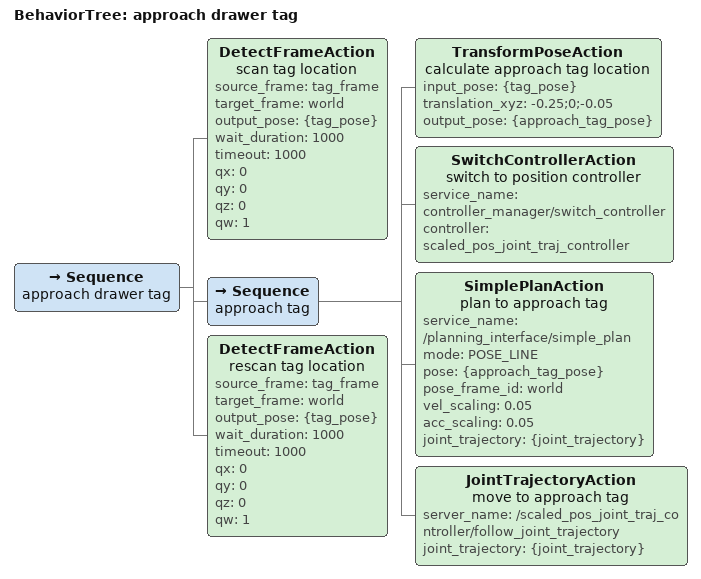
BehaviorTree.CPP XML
<root>
<!--
    outputs:
      - tag_pose
  -->
    <BehaviorTree ID="approach drawer tag">
        <Sequence name="approach drawer tag">

            <!-- detect tag pose -->
            <DetectFrameAction
                name="scan tag location"
                source_frame="tag_frame"
                target_frame="world"
                output_pose="{tag_pose}"
                wait_duration="1000"
                timeout="1000"
                qx="0"
                qy="0"
                qz="0"
                qw="1"
            />

            <Sequence name="approach tag">

                <!-- calculate pose for approaching tag -->
                <TransformPoseAction
                    name="calculate approach tag location"
                    input_pose="{tag_pose}"
                    translation_xyz="-0.25;0;-0.05"
                    output_pose="{approach_tag_pose}"
                />

                <!-- position control -->
                <SwitchControllerAction
                    name="switch to position controller"
                    service_name="controller_manager/switch_controller"
                    controller="scaled_pos_joint_traj_controller"
                />

                <!-- plan to approach tag pose -->
                <SimplePlanAction
                    name="plan to approach tag"
                    service_name="/planning_interface/simple_plan"
                    mode="POSE_LINE"
                    pose="{approach_tag_pose}"
                    pose_frame_id="world"
                    vel_scaling="0.05"
                    acc_scaling="0.05"
                    joint_trajectory="{joint_trajectory}"
                />

                <!-- move to approach tag pose -->
                <JointTrajectoryAction
                    name="move to approach tag"
                    server_name="/scaled_pos_joint_traj_controller/follow_joint_trajectory"
                    joint_trajectory="{joint_trajectory}"
                />
            </Sequence>

            <!-- detect tag pose again for a more accurate position-->
            <DetectFrameAction
                name="rescan tag location"
                source_frame="tag_frame"
                target_frame="world"
                output_pose="{tag_pose}"
                wait_duration="1000"
                timeout="1000"
                qx="0"
                qy="0"
                qz="0"
                qw="1"
            />

        </Sequence>
    </BehaviorTree>
</root>
